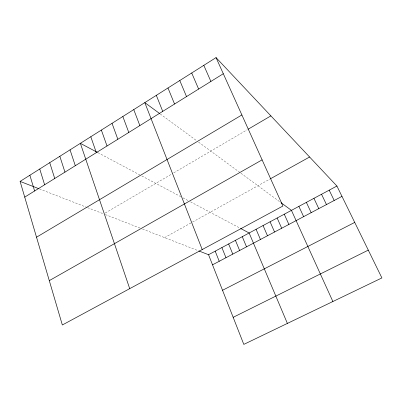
<?xml version="1.0" encoding="UTF-8"?>
<svg xmlns="http://www.w3.org/2000/svg" width="402" height="402" viewBox="0 0 402 402"><rect width="100%" height="100%" fill="white"/><g stroke="black" fill="none" stroke-linecap="round" stroke-linejoin="round"><path stroke-width="0.3" stroke-dasharray="2.01 1.51" d="M105.289 212.995L172.709 173.458M173.775 172.835L247.285 129.725M164.584 237.612L192.005 222.371M192.553 222.065L270.074 178.975M39.441 188.935L86.998 207.432M87.576 207.658L103.696 213.929M105.319 214.557L141.454 228.617M142.539 229.039L198.317 250.737M97.887 152.644L139.725 174.87M141.821 175.981L180.81 196.694M183.005 197.859L188.392 200.719M190.518 201.849L240.1 228.185M160.212 113.947L196.603 140.68M198.578 142.132L240.034 172.589M240.954 173.267L280.526 202.337"/><path stroke-width="0.6" d="M216.045 57.612L282.913 206.035L62.34 324.987L20.1 181.408L216.045 57.612L336.916 186.036L381.9 277.928L243.808 344.388L208.543 254.712L198.905 250.964M24.723 197.131L223.306 73.727M36.517 237.21L241.878 114.957M248.341 129.102L270.888 115.882M49.29 280.626L262.114 159.87M270.606 178.679L309.595 157.006M208.543 254.712L336.916 186.036M212.517 264.828L341.976 196.372M222.532 290.284L354.72 222.412M233.165 317.319L368.287 250.124M20.1 181.408L38.888 188.719M97.349 152.358L80.365 143.333L129.715 288.651M240.617 228.462L249.145 232.989L287.385 323.414M159.71 113.575L144.805 102.621L202.216 249.552M280.983 202.673L291.445 210.362L332.881 301.52M329.203 190.166L334.193 200.487M321.54 194.261L326.464 204.573M313.937 198.332L318.791 208.633M306.384 202.372L311.178 212.658M298.887 206.382L303.616 216.658M284.274 214.201L288.877 224.452M277.154 218.01L281.696 228.251M203.809 65.345L210.889 81.44M270.079 221.793L274.561 232.019M263.054 225.552L267.481 235.768M191.719 72.983L198.628 89.058M256.074 229.286L260.446 239.486M179.779 80.526L186.518 96.586M242.265 236.672L246.516 246.853M235.426 240.331L239.627 250.496M167.981 87.983L174.553 104.023M228.637 243.964L232.778 254.114M221.894 247.572L225.979 257.712M156.323 95.344L162.735 111.364M215.196 251.155L219.226 261.285M133.755 109.605L139.856 125.585M122.831 116.505L128.786 132.464M112.032 123.324L117.841 139.263M101.359 130.072L107.022 145.986M90.802 136.74L96.329 152.634M70.038 149.856L75.295 165.704M59.833 156.308L64.958 172.126M49.732 162.684L54.732 178.483M39.748 168.996L44.617 184.769M29.869 175.237L34.617 190.985"/></g></svg>
